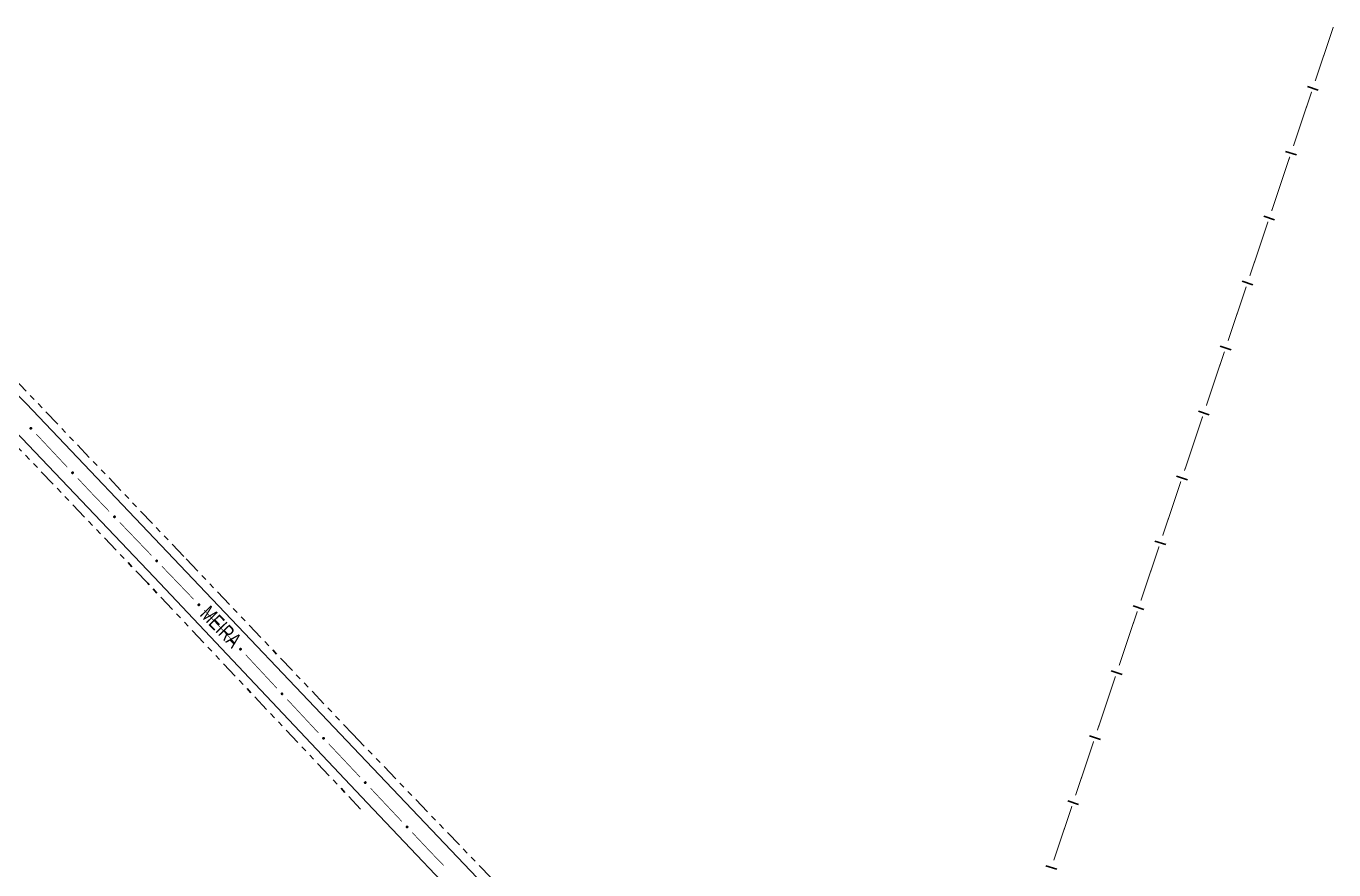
# Model space of a CAD drawing. Extents: x 208948 to 212966, y 4875285 to 4878160.
# Drawn here: x 212343 to 212686.4, y 4876281.5 to 4876503.2 of the extents above; entities that cross this region are included whole.
import ezdxf

# ---------------------------------------------------------------- set-up
doc = ezdxf.new("R2010")
doc.units = 0
doc.header["$LTSCALE"] = 1.5
doc.header["$MEASUREMENT"] = 0
doc.linetypes.add('TRACO_25', pattern=[8, 3, -1, 1, -1, 1, -1])
for name, color, linetype in [('LM-LIM-SETORES-BAIRROS', 7, 'CONTINUOUS'), ('SV-EIXO-ROD-ESTR', 7, 'CONTINUOUS'), ('SV-FX-DOM-EST', 20, 'CONTINUOUS'), ('SV-ROD-ESTADUAIS', 20, 'CONTINUOUS'), ('SV-TXT-ROD-EST', 7, 'CONTINUOUS')]:
    doc.layers.add(name, color=color, linetype=linetype)
doc.styles.add('ARIAL', font='ARIAL.SHX')

msp = doc.modelspace()

# ---------------------------------------------------------------- linework, layer by layer
at = {"layer": 'LM-LIM-SETORES-BAIRROS', "const_width": 0.25}
for points in [[(212681.526136, 4876488.772554), (212686.294218, 4876502.994559)], [(212675.804438, 4876471.70615), (212680.57252, 4876485.928154)], [(212670.08274, 4876454.639745), (212674.850822, 4876468.861749)], [(212664.361043, 4876437.57334), (212669.129124, 4876451.795344)], [(212658.639345, 4876420.506935), (212663.407426, 4876434.728939)], [(212652.917647, 4876403.44053), (212657.685729, 4876417.662534)], [(212647.195949, 4876386.374125), (212651.964031, 4876400.59613)], [(212641.474251, 4876369.307721), (212646.242333, 4876383.529725)], [(212635.752553, 4876352.241316), (212640.520635, 4876366.46332)], [(212630.030856, 4876335.174911), (212634.798937, 4876349.396915)], [(212624.309158, 4876318.108506), (212629.077239, 4876332.33051)], [(212618.58746, 4876301.042101), (212623.355542, 4876315.264105)], [(212612.865762, 4876283.975697), (212617.633844, 4876298.197701)]]:
    msp.add_lwpolyline(points, dxfattribs=at)
at = {"layer": 'LM-LIM-SETORES-BAIRROS'}
for points in [[(212682.312592, 4876486.399479), (212679.468192, 4876487.353095)], [(212676.590894, 4876469.333074), (212673.746494, 4876470.286691)], [(212670.869197, 4876452.266669), (212668.024796, 4876453.220286)], [(212665.147499, 4876435.200265), (212662.303098, 4876436.153881)], [(212659.425801, 4876418.13386), (212656.5814, 4876419.087476)], [(212653.704103, 4876401.067455), (212650.859702, 4876402.021071)], [(212647.982405, 4876384.00105), (212645.138005, 4876384.954666)], [(212642.260708, 4876366.934645), (212639.416307, 4876367.888262)], [(212636.53901, 4876349.86824), (212633.694609, 4876350.821857)], [(212630.817312, 4876332.801836), (212627.972911, 4876333.755452)], [(212625.095614, 4876315.735431), (212622.251213, 4876316.689047)], [(212619.373916, 4876298.669026), (212616.529515, 4876299.622642)], [(212613.652218, 4876281.602621), (212610.807818, 4876282.556237)]]:
    msp.add_lwpolyline(points, dxfattribs=at)
at = {"layer": 'SV-EIXO-ROD-ESTR'}
for points in [[(212344.208097, 4876397.671864), (212344.256998, 4876397.670974), (212344.298843, 4876397.660209), (212344.33116, 4876397.641186), (212344.355334, 4876397.616929), (212344.377271, 4876397.589327), (212344.393247, 4876397.55662), (212344.402939, 4876397.51639), (212344.40239, 4876397.46733), (212344.388545, 4876397.425188), (212344.37159, 4876397.392507), (212344.347748, 4876397.365843), (212344.320577, 4876397.344982), (212344.286053, 4876397.32951), (212344.245189, 4876397.320087), (212344.19587, 4876397.321833), (212344.154919, 4876397.332667), (212344.124143, 4876397.351889), (212344.097489, 4876397.376028), (212344.075431, 4876397.404475), (212344.059933, 4876397.436672), (212344.05052, 4876397.477834), (212344.052888, 4876397.526488), (212344.063228, 4876397.567456), (212344.082012, 4876397.598493), (212344.106368, 4876397.624199), (212344.133784, 4876397.646538), (212344.165994, 4876397.663967), (212344.208097, 4876397.671864)], [(212355.149679, 4876385.997885), (212355.198579, 4876385.996995), (212355.240424, 4876385.98623), (212355.272741, 4876385.967206), (212355.296916, 4876385.942949), (212355.318852, 4876385.915348), (212355.334829, 4876385.88264), (212355.34452, 4876385.84241), (212355.343971, 4876385.793351), (212355.330127, 4876385.751209), (212355.313171, 4876385.718528), (212355.289329, 4876385.691864), (212355.262158, 4876385.671003), (212355.227635, 4876385.655531), (212355.18677, 4876385.646107), (212355.137452, 4876385.647853), (212355.0965, 4876385.658688), (212355.065725, 4876385.677909), (212355.03907, 4876385.702048), (212355.017013, 4876385.730496), (212355.001515, 4876385.762693), (212354.992101, 4876385.803854), (212354.994469, 4876385.852509), (212355.004809, 4876385.893476), (212355.023593, 4876385.924514), (212355.047949, 4876385.95022), (212355.075366, 4876385.972558), (212355.107576, 4876385.989988), (212355.149679, 4876385.997885)], [(212366.166717, 4876374.397323), (212366.215624, 4876374.397024), (212366.257597, 4876374.386766), (212366.290141, 4876374.368134), (212366.314607, 4876374.344171), (212366.336875, 4876374.316837), (212366.353246, 4876374.284325), (212366.363423, 4876374.244215), (212366.363467, 4876374.195152), (212366.350133, 4876374.152846), (212366.333574, 4876374.119962), (212366.310055, 4876374.093012), (212366.283139, 4876374.071825), (212366.248805, 4876374.055936), (212366.208057, 4876374.04602), (212366.158721, 4876374.047169), (212366.117641, 4876374.057508), (212366.086636, 4876374.076356), (212366.059692, 4876374.100172), (212366.037292, 4876374.12835), (212366.021406, 4876374.160358), (212366.011496, 4876374.201402), (212366.013275, 4876374.250082), (212366.023119, 4876374.291172), (212366.041527, 4876374.322433), (212366.065571, 4876374.348432), (212366.092715, 4876374.371101), (212366.124712, 4876374.388918), (212366.166717, 4876374.397323)], [(212377.248591, 4876362.856437), (212377.297498, 4876362.856137), (212377.339471, 4876362.845879), (212377.372015, 4876362.827248), (212377.396481, 4876362.803285), (212377.418749, 4876362.77595), (212377.43512, 4876362.743438), (212377.445297, 4876362.703328), (212377.445341, 4876362.654265), (212377.432007, 4876362.611959), (212377.415448, 4876362.579076), (212377.391929, 4876362.552126), (212377.365013, 4876362.530938), (212377.330679, 4876362.51505), (212377.289931, 4876362.505133), (212377.240595, 4876362.506283), (212377.199515, 4876362.516622), (212377.16851, 4876362.53547), (212377.141566, 4876362.559285), (212377.119166, 4876362.587464), (212377.10328, 4876362.619471), (212377.09337, 4876362.660516), (212377.095149, 4876362.709195), (212377.104994, 4876362.750285), (212377.123401, 4876362.781547), (212377.147445, 4876362.807546), (212377.174589, 4876362.830214), (212377.206586, 4876362.848031), (212377.248591, 4876362.856437)], [(212388.330465, 4876351.31555), (212388.379372, 4876351.315251), (212388.421345, 4876351.304993), (212388.453889, 4876351.286361), (212388.478355, 4876351.262398), (212388.500623, 4876351.235064), (212388.516994, 4876351.202551), (212388.527171, 4876351.162442), (212388.527215, 4876351.113379), (212388.513881, 4876351.071073), (212388.497322, 4876351.038189), (212388.473804, 4876351.011239), (212388.446887, 4876350.990051), (212388.412553, 4876350.974163), (212388.371805, 4876350.964246), (212388.322469, 4876350.965396), (212388.28139, 4876350.975735), (212388.250384, 4876350.994583), (212388.22344, 4876351.018398), (212388.20104, 4876351.046577), (212388.185154, 4876351.078584), (212388.175244, 4876351.119629), (212388.177024, 4876351.168309), (212388.186868, 4876351.209398), (212388.205275, 4876351.24066), (212388.229319, 4876351.266659), (212388.256463, 4876351.289327), (212388.28846, 4876351.307144), (212388.330465, 4876351.31555)], [(212399.266706, 4876339.634622), (212399.315603, 4876339.633541), (212399.357406, 4876339.622613), (212399.389648, 4876339.603463), (212399.413728, 4876339.579112), (212399.435556, 4876339.551425), (212399.451405, 4876339.518656), (212399.46094, 4876339.478388), (212399.460199, 4876339.429331), (212399.446191, 4876339.387244), (212399.429108, 4876339.354629), (212399.405162, 4876339.328058), (212399.37791, 4876339.307303), (212399.343326, 4876339.291966), (212399.302425, 4876339.282702), (212399.253114, 4876339.28464), (212399.212205, 4876339.295635), (212399.181504, 4876339.314976), (212399.154945, 4876339.339219), (212399.132998, 4876339.367752), (212399.117626, 4876339.400009), (212399.108373, 4876339.441207), (212399.110931, 4876339.489852), (212399.12143, 4876339.530779), (212399.140335, 4876339.561743), (212399.164791, 4876339.587354), (212399.192295, 4876339.609585), (212399.224573, 4876339.626889), (212399.266706, 4876339.634622)], [(212410.162664, 4876327.918048), (212410.21156, 4876327.916967), (212410.253363, 4876327.906039), (212410.285606, 4876327.88689), (212410.309685, 4876327.862538), (212410.331514, 4876327.834851), (212410.347363, 4876327.802082), (212410.356897, 4876327.761815), (212410.356157, 4876327.712757), (212410.342148, 4876327.67067), (212410.325066, 4876327.638055), (212410.301119, 4876327.611484), (212410.273868, 4876327.59073), (212410.239284, 4876327.575392), (212410.198383, 4876327.566128), (212410.149071, 4876327.568066), (212410.108162, 4876327.579061), (212410.077462, 4876327.598402), (212410.050902, 4876327.622645), (212410.028956, 4876327.651178), (212410.013583, 4876327.683435), (212410.00433, 4876327.724633), (212410.006888, 4876327.773278), (212410.017388, 4876327.814205), (212410.036293, 4876327.845169), (212410.060749, 4876327.87078), (212410.088253, 4876327.893011), (212410.12053, 4876327.910315), (212410.162664, 4876327.918048)], [(212421.068452, 4876316.211563), (212421.117354, 4876316.210771), (212421.159221, 4876316.200091), (212421.191577, 4876316.181133), (212421.2158, 4876316.156925), (212421.237792, 4876316.129368), (212421.253835, 4876316.096693), (212421.263607, 4876316.056482), (212421.263158, 4876316.007422), (212421.249398, 4876315.965252), (212421.232509, 4876315.932537), (212421.20872, 4876315.905825), (212421.181592, 4876315.884909), (212421.1471, 4876315.869367), (212421.106254, 4876315.859861), (212421.056932, 4876315.861507), (212421.015959, 4876315.872259), (212420.985145, 4876315.891418), (212420.958442, 4876315.915503), (212420.936327, 4876315.943906), (212420.920764, 4876315.976072), (212420.911267, 4876316.017214), (212420.913537, 4876316.065873), (212420.923794, 4876316.106862), (212420.942515, 4876316.137937), (212420.966819, 4876316.163692), (212420.994191, 4876316.186086), (212421.026365, 4876316.203581), (212421.068452, 4876316.211563)], [(212432.033596, 4876304.559713), (212432.082498, 4876304.558921), (212432.124365, 4876304.548241), (212432.156721, 4876304.529283), (212432.180944, 4876304.505075), (212432.202936, 4876304.477518), (212432.218979, 4876304.444842), (212432.228752, 4876304.404632), (212432.228302, 4876304.355571), (212432.214542, 4876304.313402), (212432.197653, 4876304.280686), (212432.173865, 4876304.253974), (212432.146736, 4876304.233059), (212432.112244, 4876304.217517), (212432.071398, 4876304.208011), (212432.022076, 4876304.209657), (212431.981103, 4876304.220409), (212431.950289, 4876304.239568), (212431.923586, 4876304.263653), (212431.901471, 4876304.292056), (212431.885908, 4876304.324222), (212431.876411, 4876304.365364), (212431.878681, 4876304.414023), (212431.888938, 4876304.455012), (212431.907659, 4876304.486087), (212431.931963, 4876304.511842), (212431.959335, 4876304.534236), (212431.991509, 4876304.55173), (212432.033596, 4876304.559713)], [(212442.998741, 4876292.907863), (212443.047643, 4876292.907071), (212443.08951, 4876292.896391), (212443.121865, 4876292.877433), (212443.146088, 4876292.853225), (212443.16808, 4876292.825667), (212443.184123, 4876292.792992), (212443.193896, 4876292.752782), (212443.193446, 4876292.703721), (212443.179687, 4876292.661551), (212443.162797, 4876292.628836), (212443.139009, 4876292.602124), (212443.11188, 4876292.581208), (212443.077388, 4876292.565666), (212443.036542, 4876292.556161), (212442.987221, 4876292.557807), (212442.946247, 4876292.568559), (212442.915433, 4876292.587718), (212442.88873, 4876292.611803), (212442.866615, 4876292.640206), (212442.851052, 4876292.672371), (212442.841555, 4876292.713514), (212442.843825, 4876292.762173), (212442.854082, 4876292.803162), (212442.872803, 4876292.834237), (212442.897108, 4876292.859992), (212442.924479, 4876292.882386), (212442.956654, 4876292.89988), (212442.998741, 4876292.907863)]]:
    msp.add_lwpolyline(points, close=True, dxfattribs=at)
for points in [[(212344.05052, 4876397.477834), (212344.245189, 4876397.320087)], [(212344.052888, 4876397.526488), (212344.286053, 4876397.32951)], [(212344.055446, 4876397.500405), (212344.263166, 4876397.32667)], [(212344.058811, 4876397.544703), (212344.299315, 4876397.33998)], [(212344.059933, 4876397.436672), (212344.19587, 4876397.321833)], [(212344.060728, 4876397.454862), (212344.214885, 4876397.326303)], [(212344.063228, 4876397.567456), (212344.320577, 4876397.344982)], [(212344.071114, 4876397.417842), (212344.17065, 4876397.331597)], [(212344.074432, 4876397.579916), (212344.331733, 4876397.357272)], [(212344.075431, 4876397.404475), (212344.154919, 4876397.332667)], [(212344.082012, 4876397.598493), (212344.347748, 4876397.365843)], [(212344.095651, 4876397.609155), (212344.35656, 4876397.378671)], [(212344.106368, 4876397.624199), (212344.37159, 4876397.392507)], [(212344.123465, 4876397.633354), (212344.377967, 4876397.413697)], [(212344.133784, 4876397.646538), (212344.388545, 4876397.425188)], [(212344.153021, 4876397.651705), (212344.392655, 4876397.449905)], [(212344.165994, 4876397.663967), (212344.40239, 4876397.46733)], [(212344.186309, 4876397.666072), (212344.398882, 4876397.493145)], [(212344.208097, 4876397.671864), (212344.402939, 4876397.51639)], [(212344.234714, 4876397.670297), (212344.392728, 4876397.541613)], [(212344.256998, 4876397.670974), (212344.393247, 4876397.55662)], [(212344.280878, 4876397.664941), (212344.378485, 4876397.578758)], [(212344.298843, 4876397.660209), (212344.377271, 4876397.589327)], [(212354.992101, 4876385.803854), (212355.18677, 4876385.646107)], [(212354.994469, 4876385.852509), (212355.227635, 4876385.655531)], [(212354.997027, 4876385.826426), (212355.204747, 4876385.65269)], [(212355.000392, 4876385.870724), (212355.240897, 4876385.666)], [(212355.001515, 4876385.762693), (212355.137452, 4876385.647853)], [(212355.00231, 4876385.780883), (212355.156467, 4876385.652323)], [(212355.004809, 4876385.893476), (212355.262158, 4876385.671003)], [(212355.012695, 4876385.743862), (212355.112231, 4876385.657617)], [(212355.016013, 4876385.905937), (212355.273314, 4876385.683292)], [(212355.017013, 4876385.730496), (212355.0965, 4876385.658688)], [(212355.023593, 4876385.924514), (212355.289329, 4876385.691864)], [(212355.037233, 4876385.935176), (212355.298141, 4876385.704692)], [(212355.047949, 4876385.95022), (212355.313171, 4876385.718528)], [(212355.065047, 4876385.959375), (212355.319548, 4876385.739717)], [(212355.075366, 4876385.972558), (212355.330127, 4876385.751209)], [(212355.094602, 4876385.977725), (212355.334236, 4876385.775926)], [(212355.107576, 4876385.989988), (212355.343971, 4876385.793351)], [(212355.12789, 4876385.992093), (212355.340463, 4876385.819165)], [(212355.149679, 4876385.997885), (212355.34452, 4876385.84241)], [(212355.176295, 4876385.996318), (212355.33431, 4876385.867633)], [(212355.198579, 4876385.996995), (212355.334829, 4876385.88264)], [(212355.22246, 4876385.990961), (212355.320067, 4876385.904778)], [(212355.240424, 4876385.98623), (212355.318852, 4876385.915348)], [(212366.011496, 4876374.201402), (212366.208057, 4876374.04602)], [(212366.013275, 4876374.250082), (212366.248805, 4876374.055936)], [(212366.016148, 4876374.224032), (212366.225953, 4876374.05282)], [(212366.018978, 4876374.268368), (212366.261939, 4876374.066565)], [(212366.021406, 4876374.160358), (212366.158721, 4876374.047169)], [(212366.021981, 4876374.178556), (212366.177681, 4876374.051869)], [(212366.023119, 4876374.291172), (212366.283139, 4876374.071825)], [(212366.032813, 4876374.141664), (212366.133384, 4876374.056628)], [(212366.034172, 4876374.303767), (212366.294145, 4876374.084248)], [(212366.037292, 4876374.12835), (212366.117641, 4876374.057508)], [(212366.041527, 4876374.322433), (212366.310055, 4876374.093012)], [(212366.055037, 4876374.33326), (212366.318712, 4876374.105946)], [(212366.065571, 4876374.348432), (212366.333574, 4876374.119962)], [(212366.082556, 4876374.357793), (212366.339694, 4876374.141228)], [(212366.092715, 4876374.371101), (212366.350133, 4876374.152846)], [(212366.111888, 4876374.376499), (212366.353943, 4876374.177611)], [(212366.124712, 4876374.388918), (212366.363467, 4876374.195152)], [(212366.145, 4876374.391269), (212366.359647, 4876374.220923)], [(212366.166717, 4876374.397323), (212366.363423, 4876374.244215)], [(212366.19335, 4876374.396078), (212366.352909, 4876374.269313)], [(212366.215624, 4876374.397024), (212366.353246, 4876374.284325)], [(212366.239576, 4876374.39128), (212366.338218, 4876374.306283)], [(212366.257597, 4876374.386766), (212366.336875, 4876374.316837)], [(212377.09337, 4876362.660516), (212377.289931, 4876362.505133)], [(212377.095149, 4876362.709195), (212377.330679, 4876362.51505)], [(212377.098022, 4876362.683145), (212377.307827, 4876362.511933)], [(212377.100852, 4876362.727481), (212377.343813, 4876362.525679)], [(212377.10328, 4876362.619471), (212377.240595, 4876362.506283)], [(212377.103855, 4876362.637669), (212377.259555, 4876362.510982)], [(212377.104994, 4876362.750285), (212377.365013, 4876362.530938)], [(212377.114687, 4876362.600777), (212377.215259, 4876362.515741)], [(212377.116046, 4876362.76288), (212377.376019, 4876362.543361)], [(212377.119166, 4876362.587464), (212377.199515, 4876362.516622)], [(212377.123401, 4876362.781547), (212377.391929, 4876362.552126)], [(212377.136911, 4876362.792373), (212377.400586, 4876362.565059)], [(212377.147445, 4876362.807546), (212377.415448, 4876362.579076)], [(212377.164431, 4876362.816907), (212377.421568, 4876362.600341)], [(212377.174589, 4876362.830214), (212377.432007, 4876362.611959)], [(212377.193762, 4876362.835613), (212377.435817, 4876362.636724)], [(212377.206586, 4876362.848031), (212377.445341, 4876362.654265)], [(212377.226874, 4876362.850382), (212377.441521, 4876362.680036)], [(212377.248591, 4876362.856437), (212377.445297, 4876362.703328)], [(212377.275224, 4876362.855191), (212377.434783, 4876362.728426)], [(212377.297498, 4876362.856137), (212377.43512, 4876362.743438)], [(212377.32145, 4876362.850393), (212377.420092, 4876362.765396)], [(212377.339471, 4876362.845879), (212377.418749, 4876362.77595)], [(212388.182726, 4876351.186594), (212388.425688, 4876350.984792)], [(212388.186868, 4876351.209398), (212388.446887, 4876350.990051)], [(212388.19792, 4876351.221993), (212388.457893, 4876351.002475)], [(212388.205275, 4876351.24066), (212388.473804, 4876351.011239)], [(212388.218785, 4876351.251487), (212388.48246, 4876351.024173)], [(212388.229319, 4876351.266659), (212388.497322, 4876351.038189)], [(212388.246305, 4876351.27602), (212388.503442, 4876351.059454)], [(212388.256463, 4876351.289327), (212388.513881, 4876351.071073)], [(212388.275636, 4876351.294726), (212388.517691, 4876351.095837)], [(212388.28846, 4876351.307144), (212388.527215, 4876351.113379)], [(212388.308748, 4876351.309495), (212388.523395, 4876351.139149)], [(212388.330465, 4876351.31555), (212388.527171, 4876351.162442)], [(212388.357098, 4876351.314305), (212388.516657, 4876351.187539)], [(212388.379372, 4876351.315251), (212388.516994, 4876351.202551)], [(212388.403324, 4876351.309506), (212388.501966, 4876351.22451)], [(212388.421345, 4876351.304993), (212388.500623, 4876351.235064)], [(212388.175244, 4876351.119629), (212388.371805, 4876350.964246)], [(212388.177024, 4876351.168309), (212388.412553, 4876350.974163)], [(212388.179897, 4876351.142259), (212388.389701, 4876350.971046)], [(212388.185154, 4876351.078584), (212388.322469, 4876350.965396)], [(212388.185729, 4876351.096782), (212388.341429, 4876350.970095)], [(212388.196562, 4876351.05989), (212388.297133, 4876350.974854)], [(212388.20104, 4876351.046577), (212388.28139, 4876350.975735)], [(212399.108373, 4876339.441207), (212399.302425, 4876339.282702)], [(212399.110931, 4876339.489852), (212399.343326, 4876339.291966)], [(212399.113387, 4876339.46376), (212399.320428, 4876339.289215)], [(212399.116925, 4876339.508044), (212399.356629, 4876339.302384)], [(212399.117626, 4876339.400009), (212399.253114, 4876339.28464)], [(212399.118492, 4876339.418196), (212399.272146, 4876339.289036)], [(212399.12143, 4876339.530779), (212399.37791, 4876339.307303)], [(212399.128733, 4876339.381135), (212399.227932, 4876339.294503)], [(212399.132683, 4876339.543196), (212399.389113, 4876339.319549)], [(212399.132998, 4876339.367752), (212399.212205, 4876339.295635)], [(212399.140335, 4876339.561743), (212399.405162, 4876339.328058)], [(212399.154016, 4876339.572352), (212399.414024, 4876339.340852)], [(212399.164791, 4876339.587354), (212399.429108, 4876339.354629)], [(212399.181925, 4876339.596442), (212399.435567, 4876339.375793)], [(212399.192295, 4876339.609585), (212399.446191, 4876339.387244)], [(212399.211551, 4876339.614677), (212399.450396, 4876339.411944)], [(212399.224573, 4876339.626889), (212399.460199, 4876339.429331)], [(212399.244895, 4876339.628915), (212399.456792, 4876339.455159)], [(212399.266706, 4876339.634622), (212399.46094, 4876339.478388)], [(212399.293316, 4876339.632951), (212399.450828, 4876339.503651)], [(212399.315603, 4876339.633541), (212399.451405, 4876339.518656)], [(212399.339459, 4876339.627414), (212399.43673, 4876339.540851)], [(212399.357406, 4876339.622613), (212399.435556, 4876339.551425)], [(212410.00433, 4876327.724633), (212410.198383, 4876327.566128)], [(212410.006888, 4876327.773278), (212410.239284, 4876327.575392)], [(212410.009344, 4876327.747186), (212410.216385, 4876327.572641)], [(212410.012883, 4876327.79147), (212410.252587, 4876327.58581)], [(212410.013583, 4876327.683435), (212410.149071, 4876327.568066)], [(212410.014449, 4876327.701622), (212410.168104, 4876327.572462)], [(212410.017388, 4876327.814205), (212410.273868, 4876327.59073)], [(212410.02469, 4876327.664562), (212410.123889, 4876327.577929)], [(212410.028641, 4876327.826622), (212410.285071, 4876327.602975)], [(212410.028956, 4876327.651178), (212410.108162, 4876327.579061)], [(212410.036293, 4876327.845169), (212410.301119, 4876327.611484)], [(212410.049974, 4876327.855778), (212410.309982, 4876327.624278)], [(212410.060749, 4876327.87078), (212410.325066, 4876327.638055)], [(212410.077882, 4876327.879868), (212410.331525, 4876327.659219)], [(212410.088253, 4876327.893011), (212410.342148, 4876327.67067)], [(212410.107509, 4876327.898103), (212410.346354, 4876327.69537)], [(212410.12053, 4876327.910315), (212410.356157, 4876327.712757)], [(212410.140853, 4876327.912341), (212410.35275, 4876327.738586)], [(212410.162664, 4876327.918048), (212410.356897, 4876327.761815)], [(212410.189274, 4876327.916377), (212410.346786, 4876327.787077)], [(212410.21156, 4876327.916967), (212410.347363, 4876327.802082)], [(212410.235417, 4876327.91084), (212410.332688, 4876327.824277)], [(212410.253363, 4876327.906039), (212410.331514, 4876327.834851)], [(212420.911267, 4876316.017214), (212421.106254, 4876315.859861)], [(212420.913537, 4876316.065873), (212421.1471, 4876315.869367)], [(212420.916147, 4876316.039796), (212421.124218, 4876315.86648)], [(212420.919423, 4876316.084101), (212421.160341, 4876315.879863)], [(212420.920764, 4876315.976072), (212421.056932, 4876315.861507)], [(212420.921522, 4876315.994263), (212421.075938, 4876315.866016)], [(212420.923794, 4876316.106862), (212421.181592, 4876315.884909)], [(212420.931982, 4876315.957264), (212421.031692, 4876315.87122)], [(212420.934973, 4876316.119345), (212421.192723, 4876315.897221)], [(212420.936327, 4876315.943906), (212421.015959, 4876315.872259)], [(212420.942515, 4876316.137937), (212421.20872, 4876315.905825)], [(212420.956133, 4876316.148627), (212421.217507, 4876315.91867)], [(212420.966819, 4876316.163692), (212421.232509, 4876315.932537)], [(212420.983898, 4876316.172882), (212421.238843, 4876315.953739)], [(212420.994191, 4876316.186086), (212421.249398, 4876315.965252)], [(212421.013417, 4876316.191292), (212421.253458, 4876315.989977)], [(212421.026365, 4876316.203581), (212421.263158, 4876316.007422)], [(212421.046675, 4876316.205727), (212421.259597, 4876316.033229)], [(212421.068452, 4876316.211563), (212421.263607, 4876316.056482)], [(212421.095072, 4876316.210049), (212421.253346, 4876316.081684)], [(212421.117354, 4876316.210771), (212421.253835, 4876316.096693)], [(212421.141247, 4876316.204786), (212421.239028, 4876316.118801)], [(212421.159221, 4876316.200091), (212421.237792, 4876316.129368)], [(212431.876411, 4876304.365364), (212432.071398, 4876304.208011)], [(212431.878681, 4876304.414023), (212432.112244, 4876304.217517)], [(212431.881291, 4876304.387946), (212432.089362, 4876304.21463)], [(212431.884567, 4876304.432251), (212432.125485, 4876304.228013)], [(212431.885908, 4876304.324222), (212432.022076, 4876304.209657)], [(212431.886666, 4876304.342413), (212432.041083, 4876304.214165)], [(212431.888938, 4876304.455012), (212432.146736, 4876304.233059)], [(212431.897126, 4876304.305414), (212431.996836, 4876304.21937)], [(212431.900117, 4876304.467495), (212432.157867, 4876304.245371)], [(212431.901471, 4876304.292056), (212431.981103, 4876304.220409)], [(212431.907659, 4876304.486087), (212432.173865, 4876304.253974)], [(212431.921277, 4876304.496777), (212432.182651, 4876304.26682)], [(212431.931963, 4876304.511842), (212432.197653, 4876304.280686)], [(212431.949042, 4876304.521032), (212432.203987, 4876304.301889)], [(212431.959335, 4876304.534236), (212432.214542, 4876304.313402)], [(212431.978561, 4876304.539442), (212432.218602, 4876304.338127)], [(212431.991509, 4876304.55173), (212432.228302, 4876304.355571)], [(212432.011819, 4876304.553877), (212432.224742, 4876304.381379)], [(212432.033596, 4876304.559713), (212432.228752, 4876304.404632)], [(212432.060216, 4876304.558199), (212432.21849, 4876304.429834)], [(212432.082498, 4876304.558921), (212432.218979, 4876304.444842)], [(212432.106391, 4876304.552936), (212432.204172, 4876304.466951)], [(212432.124365, 4876304.548241), (212432.202936, 4876304.477518)], [(212442.854082, 4876292.803162), (212443.11188, 4876292.581208)], [(212442.865261, 4876292.815645), (212443.123011, 4876292.59352)], [(212442.872803, 4876292.834237), (212443.139009, 4876292.602124)], [(212442.886422, 4876292.844927), (212443.147795, 4876292.61497)], [(212442.897108, 4876292.859992), (212443.162797, 4876292.628836)], [(212442.914187, 4876292.869182), (212443.169131, 4876292.650039)], [(212442.924479, 4876292.882386), (212443.179687, 4876292.661551)], [(212442.943705, 4876292.887592), (212443.183746, 4876292.686276)], [(212442.956654, 4876292.89988), (212443.193446, 4876292.703721)], [(212442.976964, 4876292.902027), (212443.189886, 4876292.729529)], [(212442.998741, 4876292.907863), (212443.193896, 4876292.752782)], [(212443.02536, 4876292.906349), (212443.183634, 4876292.777984)], [(212443.047643, 4876292.907071), (212443.184123, 4876292.792992)], [(212443.071535, 4876292.901086), (212443.169316, 4876292.8151)], [(212443.08951, 4876292.896391), (212443.16808, 4876292.825667)], [(212442.841555, 4876292.713514), (212443.036542, 4876292.556161)], [(212442.843825, 4876292.762173), (212443.077388, 4876292.565666)], [(212442.846436, 4876292.736096), (212443.054506, 4876292.56278)], [(212442.849711, 4876292.7804), (212443.090629, 4876292.576163)], [(212442.851052, 4876292.672371), (212442.987221, 4876292.557807)], [(212442.85181, 4876292.690563), (212443.006227, 4876292.562315)], [(212442.862271, 4876292.653564), (212442.961981, 4876292.56752)], [(212442.866615, 4876292.640206), (212442.946247, 4876292.568559)]]:
    msp.add_lwpolyline(points, dxfattribs=at)
at = {"layer": 'SV-EIXO-ROD-ESTR', "const_width": 0.18}
for points in [[(212345.593733, 4876396.032506), (212353.799919, 4876387.277021)], [(212356.535315, 4876384.358526), (212359.954559, 4876380.710408)], [(212359.954559, 4876380.710408), (212360.054599, 4876380.603671)], [(212360.054599, 4876380.603671), (212364.801596, 4876375.660053)], [(212367.572065, 4876372.774831), (212375.88347, 4876364.119166)], [(212378.653939, 4876361.233945), (212386.965345, 4876352.57828)], [(212389.735813, 4876349.693058), (212390.42843, 4876348.971753)], [(212390.42843, 4876348.971753), (212390.580177, 4876348.813721)], [(212390.580177, 4876348.813721), (212397.921947, 4876340.919014)], [(212400.645936, 4876337.98987), (212408.817905, 4876329.20244)], [(212411.541894, 4876326.273296), (212419.032865, 4876318.218152)], [(212419.032865, 4876318.218152), (212419.359715, 4876317.866686)], [(212419.359715, 4876317.866686), (212419.716111, 4876317.48797)], [(212422.457397, 4876314.575007), (212430.681256, 4876305.836119)], [(212433.422542, 4876302.923157), (212441.6464, 4876294.184269)], [(212444.387686, 4876291.271307), (212448.499615, 4876286.901863)], [(212448.499615, 4876286.901863), (212449.162793, 4876286.197152)], [(212449.162793, 4876286.197152), (212452.660875, 4876282.579477)]]:
    msp.add_lwpolyline(points, dxfattribs=at)
at = {"layer": 'SV-FX-DOM-EST', "linetype": 'TRACO_25'}
for points in [[(212430.824699, 4876297.437433, 12.640458), (212374.916188, 4876356.786034, 11.3725), (212322.636843, 4876411.594737, 10.577512), (212283.064961, 4876453.493748, 10.396376), (212240.763642, 4876498.312691, 10.12467), (212199.801942, 4876540.88168, 10.527196), (212156.080937, 4876587.370585, 11.312122), (212118.108656, 4876627.029645, 11.563701), (212089.904362, 4876656.268949, 12.398942), (212051.242246, 4876696.837989, 12.680711), (212018.762413, 4876731.650223, 12.680711)], [(212034.471602, 4876731.231004, 12.680711), (212095.595391, 4876667.328843, 12.499574), (212164.571308, 4876594.820558, 11.342311), (212239.05618, 4876517.142401, 10.547322), (212282.667198, 4876470.683494, 9.993849), (212331.627199, 4876419.194712, 10.66808), (212384.996316, 4876363.196038, 11.120922), (212428.666365, 4876317.230421, 12.469384), (212503.442243, 4876239.53897, 12.469384)]]:
    msp.add_polyline3d(points, dxfattribs=at)
at = {"layer": 'SV-ROD-ESTADUAIS', "linetype": 'Continuous'}
for points in [[(212026.482683, 4876736.560094, 13.304626), (212103.823232, 4876654.959102, 12.539826), (212169.349867, 4876586.18073, 11.352374), (212254.812406, 4876496.242856, 10.426565), (212307.422998, 4876440.653872, 10.426565), (212310.573028, 4876437.053837, 10.426565), (212343.01446, 4876404.005042, 10.869344), (212427.217253, 4876315.367137, 12.378816), (212522.9377, 4876214.669519, 14.210309), (212572.252393, 4876162.836095, 14.894604)], [(212432.542514, 4876299.055676, 12.640458), (212376.628968, 4876358.409623, 11.3725), (212324.348578, 4876413.21942, 10.577512), (212306.222986, 4876432.553794, 10.577512), (212302.622951, 4876436.453831, 10.577512), (212284.78097, 4876455.113906, 10.396376), (212242.472106, 4876499.940844, 10.12467), (212201.511865, 4876542.508317, 10.527196), (212157.792868, 4876588.995086, 11.312122), (212119.810258, 4876628.664933, 11.563701), (212091.60788, 4876657.902252, 12.398942), (212052.959303, 4876698.457085, 12.680711), (212020.48799, 4876733.260187, 12.680711)], [(211769.02429, 4875923.389878, 11.501373), (211846.938457, 4875943.893393, 12.000418), (211937.771643, 4875967.897503, 12.060303), (211948.171754, 4875970.709438, 12.060303), (211953.204744, 4875972.043012, 12.060303), (212001.446844, 4875984.900408, 11.900608), (212093.61991, 4876009.404598, 11.92057), (212175.973712, 4876031.328346, 11.860685), (212212.620506, 4876040.818376, 12.660584), (212262.878989, 4876054.183141, 12.660584), (212330.799958, 4876073.341863, 13.385131), (212394.806438, 4876089.956455, 13.938604), (212441.178697, 4876102.107743, 14.139867), (212487.14863, 4876114.208416, 14.884541), (212550.029358, 4876130.776917, 15.055614), (212567.20183, 4876135.183814, 15.07574), (212571.584678, 4876138.993149, 15.07574), (212573.287744, 4876144.793979, 15.055614), (212572.325499, 4876150.058226, 15.015361), (212569.505356, 4876153.426412, 14.954983), (212534.710453, 4876189.749799, 14.542393), (212487.980978, 4876238.846086, 14.129804), (212463.427343, 4876266.514195, 13.536078), (212432.536475, 4876299.062063, 12.9021)]]:
    msp.add_polyline3d(points, dxfattribs=at)

# ---------------------------------------------------------------- texts
at = {"layer": 'SV-TXT-ROD-EST', "style": 'ARIAL', "width": 0.7}
msp.add_text('MEIRA', height=4, rotation=314, dxfattribs=at).set_placement((212388.402039, 4876348.416417))

doc.saveas('drawing.dxf')
